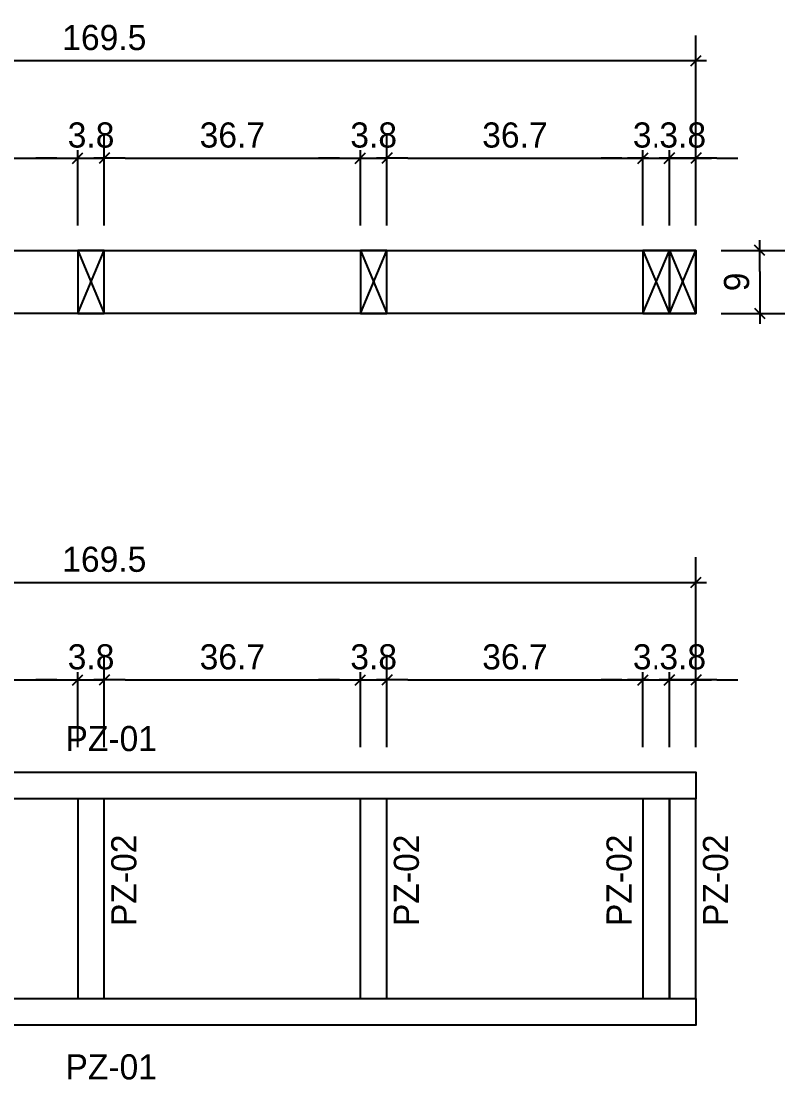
# Model space of a CAD drawing. Header units: millimetres. Extents: x 19458 to 19801, y 4351 to 4752.
# Drawn here: x 19606.058 to 19607.152, y 4507.309 to 4508.825 of the extents above; entities that cross this region are included whole.
import ezdxf

# ---------------------------------------------------------------- set-up
doc = ezdxf.new("R2010")
doc.units = ezdxf.units.MM
for name, color, linetype in [('0 @ 0.2', 7, 'Continuous'), ('PANELES PARED', 2, 'Continuous'), ('TEXTO @ 0.2', 2, 'Continuous')]:
    doc.layers.add(name, color=color, linetype=linetype)
doc.styles.add('century gothic', font='GOTHIC.TTF')
doc.dimstyles.new('ANOTATIVE CM SMCONSTRUCCIONES', dxfattribs={"dimscale": 0, "dimtxt": 0.18, "dimasz": 0.15, "dimexe": 0.18, "dimexo": 0.18, "dimgap": 0.07, "dimtad": 1, "dimdec": 1, "dimlfac": 100, "dimdsep": 46, "dimtxsty": 'century gothic', "dimblk1": 'FLECHA1', "dimblk2": 'FLECHA1', "dimsah": 1, "dimcen": 0.18, "dimdle": 0.075, "dimclrd": 1, "dimclre": 1, "dimclrt": 2, "dimaunit": 1, "dimadec": 0, "dimazin": 2, "dimtfac": 0.75, "dimtdec": 1, "dimtix": 1, "dimtmove": 2, "dimatfit": 3, "dimfxl": 0.09, "dimtvp": 1.5, "dimtfill": 1, "dimtolj": 1, "dimtzin": 0, "dimarcsym": 0})

# ---------------------------------------------------------------- blocks, each defined once
blk = doc.blocks.new('PL11')
at = {"layer": 'PANELES PARED'}
for points in [[(19479.1545, 4507.4583), (19479.1545, 4507.4963), (19480.8495, 4507.4963), (19480.8495, 4507.4583)], [(19479.1545, 4507.1723), (19479.1925, 4507.1723), (19479.1925, 4507.4583), (19479.1545, 4507.4583)], [(19479.5592, 4507.1723), (19479.5972, 4507.1723), (19479.5972, 4507.4583), (19479.5592, 4507.4583)], [(19479.964, 4507.1723), (19480.002, 4507.1723), (19480.002, 4507.4583), (19479.964, 4507.4583)], [(19480.3687, 4507.1723), (19480.4067, 4507.1723), (19480.4067, 4507.4583), (19480.3687, 4507.4583)], [(19480.7735, 4507.1723), (19480.8115, 4507.1723), (19480.8115, 4507.4583), (19480.7735, 4507.4583)], [(19480.8115, 4507.1723), (19480.8495, 4507.1723), (19480.8495, 4507.4583), (19480.8115, 4507.4583)], [(19479.1545, 4507.1343), (19479.1545, 4507.1723), (19480.8495, 4507.1723), (19480.8495, 4507.1343)]]:
    blk.add_lwpolyline(points, close=True, dxfattribs=at)
blk = doc.blocks.new('FLECHA1')
at = {"color": 1}
blk.add_line((-1, 0), (0.496, 0), dxfattribs=at)
at = {"color": 4}
blk.add_line((-0.246, -0.248), (0.248, 0.25), dxfattribs=at)
blk = doc.blocks.new('*D1025')
at = {"color": 1, "lineweight": -2, "transparency": 16777216}
for p, q in [((19607.061, 4508.4964), (19607.1522, 4508.4964)), ((19607.1162, 4508.4664), (19607.1162, 4508.4364)), ((19607.061, 4508.4064), (19607.1522, 4508.4064))]:
    blk.add_line(p, q, dxfattribs=at)
at = {"layer": 'Defpoints', "color": 0, "transparency": 16777216}
for p in [(19607.025, 4508.4964), (19607.025, 4508.4064), (19607.1162, 4508.4064)]:
    blk.add_point(p, dxfattribs=at)
at = {"color": 1, "lineweight": -2, "transparency": 16777216, "xscale": 0.03, "yscale": 0.03, "zscale": 0.03}
for p, rotation in [((19607.1162, 4508.4964), 90), ((19607.1162, 4508.4064), 270)]:
    blk.add_blockref('FLECHA1', p, dxfattribs=dict(at, rotation=rotation))
at = {"color": 2, "transparency": 16777216, "insert": (19607.0833, 4508.4514), "char_height": 0.036, "attachment_point": 5, "rotation": 90, "style": 'century gothic', "bg_fill": 3, "box_fill_scale": 1.1, "bg_fill_color": 256, "bg_fill_true_color": 13158600, "bg_fill_transparency": 0}
blk.add_mtext('\\A1;9', dxfattribs=at)
blk = doc.blocks.new('PZ1')
at = {"layer": 'PANELES PARED'}
for p, q in [((19503.9863, 4507.8495), (19504.0243, 4507.7595)), ((19503.9863, 4507.7595), (19504.0243, 4507.8495))]:
    blk.add_line(p, q, dxfattribs=at)
blk.add_lwpolyline([(19503.9863, 4507.7595), (19504.0243, 4507.7595), (19504.0243, 4507.8495), (19503.9863, 4507.8495)], close=True, dxfattribs=at)
blk = doc.blocks.new('*D1029')
at = {"color": 1, "lineweight": -2, "transparency": 16777216}
for p, q in [((19605.7728, 4508.5324), (19605.7728, 4508.6646)), ((19606.1395, 4508.5324), (19606.1395, 4508.6646)), ((19605.8028, 4508.6286), (19606.1095, 4508.6286))]:
    blk.add_line(p, q, dxfattribs=at)
at = {"layer": 'Defpoints', "color": 0, "transparency": 16777216}
for p in [(19606.1395, 4508.6286), (19605.7728, 4508.4964), (19606.1395, 4508.4964)]:
    blk.add_point(p, dxfattribs=at)
at = {"color": 1, "lineweight": -2, "transparency": 16777216, "xscale": 0.03, "yscale": 0.03, "zscale": 0.03, "rotation": 180}
blk.add_blockref('FLECHA1', (19605.7728, 4508.6286), dxfattribs=at)
at = {"color": 1, "lineweight": -2, "transparency": 16777216, "xscale": 0.03, "yscale": 0.03, "zscale": 0.03}
blk.add_blockref('FLECHA1', (19606.1395, 4508.6286), dxfattribs=at)
at = {"color": 2, "transparency": 16777216, "insert": (19605.9562, 4508.6615), "char_height": 0.036, "attachment_point": 5, "style": 'century gothic', "bg_fill": 3, "box_fill_scale": 1.1, "bg_fill_color": 256, "bg_fill_true_color": 13158600, "bg_fill_transparency": 0}
blk.add_mtext('\\A1;36.7', dxfattribs=at)
blk = doc.blocks.new('*D1030')
at = {"color": 1, "lineweight": -2, "transparency": 16777216}
for p, q in [((19606.1395, 4508.5324), (19606.1395, 4508.6646)), ((19606.1775, 4508.5324), (19606.1775, 4508.6646)), ((19606.1095, 4508.6286), (19606.0795, 4508.6286)), ((19606.1395, 4508.6286), (19606.1775, 4508.6286)), ((19606.2075, 4508.6286), (19606.2375, 4508.6286))]:
    blk.add_line(p, q, dxfattribs=at)
at = {"layer": 'Defpoints', "color": 0, "transparency": 16777216}
for p in [(19606.1775, 4508.6286), (19606.1395, 4508.4964), (19606.1775, 4508.4964)]:
    blk.add_point(p, dxfattribs=at)
at = {"color": 1, "lineweight": -2, "transparency": 16777216, "xscale": 0.03, "yscale": 0.03, "zscale": 0.03}
blk.add_blockref('FLECHA1', (19606.1395, 4508.6286), dxfattribs=at)
at = {"color": 1, "lineweight": -2, "transparency": 16777216, "xscale": 0.03, "yscale": 0.03, "zscale": 0.03, "rotation": 180}
blk.add_blockref('FLECHA1', (19606.1775, 4508.6286), dxfattribs=at)
at = {"color": 2, "transparency": 16777216, "insert": (19606.1585, 4508.6615), "char_height": 0.036, "attachment_point": 5, "style": 'century gothic', "bg_fill": 3, "box_fill_scale": 1.1, "bg_fill_color": 256, "bg_fill_true_color": 13158600, "bg_fill_transparency": 0}
blk.add_mtext('\\A1;3.8', dxfattribs=at)
blk = doc.blocks.new('*D1031')
at = {"color": 1, "lineweight": -2, "transparency": 16777216}
for p, q in [((19606.1775, 4508.5324), (19606.1775, 4508.6646)), ((19606.5443, 4508.5324), (19606.5443, 4508.6646)), ((19606.2075, 4508.6286), (19606.5143, 4508.6286))]:
    blk.add_line(p, q, dxfattribs=at)
at = {"layer": 'Defpoints', "color": 0, "transparency": 16777216}
for p in [(19606.5443, 4508.6286), (19606.1775, 4508.4964), (19606.5443, 4508.4964)]:
    blk.add_point(p, dxfattribs=at)
at = {"color": 1, "lineweight": -2, "transparency": 16777216, "xscale": 0.03, "yscale": 0.03, "zscale": 0.03, "rotation": 180}
blk.add_blockref('FLECHA1', (19606.1775, 4508.6286), dxfattribs=at)
at = {"color": 1, "lineweight": -2, "transparency": 16777216, "xscale": 0.03, "yscale": 0.03, "zscale": 0.03}
blk.add_blockref('FLECHA1', (19606.5443, 4508.6286), dxfattribs=at)
at = {"color": 2, "transparency": 16777216, "insert": (19606.3609, 4508.6615), "char_height": 0.036, "attachment_point": 5, "style": 'century gothic', "bg_fill": 3, "box_fill_scale": 1.1, "bg_fill_color": 256, "bg_fill_true_color": 13158600, "bg_fill_transparency": 0}
blk.add_mtext('\\A1;36.7', dxfattribs=at)
blk = doc.blocks.new('*D1032')
at = {"color": 1, "lineweight": -2, "transparency": 16777216}
for p, q in [((19606.5443, 4508.5324), (19606.5443, 4508.6646)), ((19606.5823, 4508.5324), (19606.5823, 4508.6646)), ((19606.5143, 4508.6286), (19606.4843, 4508.6286)), ((19606.5443, 4508.6286), (19606.5823, 4508.6286)), ((19606.6123, 4508.6286), (19606.6423, 4508.6286))]:
    blk.add_line(p, q, dxfattribs=at)
at = {"layer": 'Defpoints', "color": 0, "transparency": 16777216}
for p in [(19606.5823, 4508.6286), (19606.5443, 4508.4964), (19606.5823, 4508.4964)]:
    blk.add_point(p, dxfattribs=at)
at = {"color": 1, "lineweight": -2, "transparency": 16777216, "xscale": 0.03, "yscale": 0.03, "zscale": 0.03}
blk.add_blockref('FLECHA1', (19606.5443, 4508.6286), dxfattribs=at)
at = {"color": 1, "lineweight": -2, "transparency": 16777216, "xscale": 0.03, "yscale": 0.03, "zscale": 0.03, "rotation": 180}
blk.add_blockref('FLECHA1', (19606.5823, 4508.6286), dxfattribs=at)
at = {"color": 2, "transparency": 16777216, "insert": (19606.5633, 4508.6615), "char_height": 0.036, "attachment_point": 5, "style": 'century gothic', "bg_fill": 3, "box_fill_scale": 1.1, "bg_fill_color": 256, "bg_fill_true_color": 13158600, "bg_fill_transparency": 0}
blk.add_mtext('\\A1;3.8', dxfattribs=at)
blk = doc.blocks.new('*D1033')
at = {"color": 1, "lineweight": -2, "transparency": 16777216}
for p, q in [((19606.5823, 4508.5324), (19606.5823, 4508.6646)), ((19606.949, 4508.5324), (19606.949, 4508.6646)), ((19606.6123, 4508.6286), (19606.919, 4508.6286))]:
    blk.add_line(p, q, dxfattribs=at)
at = {"layer": 'Defpoints', "color": 0, "transparency": 16777216}
for p in [(19606.949, 4508.6286), (19606.5823, 4508.4964), (19606.949, 4508.4964)]:
    blk.add_point(p, dxfattribs=at)
at = {"color": 1, "lineweight": -2, "transparency": 16777216, "xscale": 0.03, "yscale": 0.03, "zscale": 0.03, "rotation": 180}
blk.add_blockref('FLECHA1', (19606.5823, 4508.6286), dxfattribs=at)
at = {"color": 1, "lineweight": -2, "transparency": 16777216, "xscale": 0.03, "yscale": 0.03, "zscale": 0.03}
blk.add_blockref('FLECHA1', (19606.949, 4508.6286), dxfattribs=at)
at = {"color": 2, "transparency": 16777216, "insert": (19606.7656, 4508.6615), "char_height": 0.036, "attachment_point": 5, "style": 'century gothic', "bg_fill": 3, "box_fill_scale": 1.1, "bg_fill_color": 256, "bg_fill_true_color": 13158600, "bg_fill_transparency": 0}
blk.add_mtext('\\A1;36.7', dxfattribs=at)
blk = doc.blocks.new('*D1034')
at = {"color": 1, "lineweight": -2, "transparency": 16777216}
for p, q in [((19606.949, 4508.5324), (19606.949, 4508.6646)), ((19606.987, 4508.5324), (19606.987, 4508.6646)), ((19606.919, 4508.6286), (19606.889, 4508.6286)), ((19606.949, 4508.6286), (19606.987, 4508.6286)), ((19607.017, 4508.6286), (19607.047, 4508.6286))]:
    blk.add_line(p, q, dxfattribs=at)
at = {"layer": 'Defpoints', "color": 0, "transparency": 16777216}
for p in [(19606.987, 4508.6286), (19606.949, 4508.4964), (19606.987, 4508.4964)]:
    blk.add_point(p, dxfattribs=at)
at = {"color": 1, "lineweight": -2, "transparency": 16777216, "xscale": 0.03, "yscale": 0.03, "zscale": 0.03}
blk.add_blockref('FLECHA1', (19606.949, 4508.6286), dxfattribs=at)
at = {"color": 1, "lineweight": -2, "transparency": 16777216, "xscale": 0.03, "yscale": 0.03, "zscale": 0.03, "rotation": 180}
blk.add_blockref('FLECHA1', (19606.987, 4508.6286), dxfattribs=at)
at = {"color": 2, "transparency": 16777216, "insert": (19606.968, 4508.6615), "char_height": 0.036, "attachment_point": 5, "style": 'century gothic', "bg_fill": 3, "box_fill_scale": 1.1, "bg_fill_color": 256, "bg_fill_true_color": 13158600, "bg_fill_transparency": 0}
blk.add_mtext('\\A1;3.8', dxfattribs=at)
blk = doc.blocks.new('*D1035')
at = {"color": 1, "lineweight": -2, "transparency": 16777216}
for p, q in [((19606.987, 4508.5324), (19606.987, 4508.6646)), ((19607.025, 4508.5324), (19607.025, 4508.6646)), ((19606.957, 4508.6286), (19606.927, 4508.6286)), ((19606.987, 4508.6286), (19607.025, 4508.6286)), ((19607.055, 4508.6286), (19607.085, 4508.6286))]:
    blk.add_line(p, q, dxfattribs=at)
at = {"layer": 'Defpoints', "color": 0, "transparency": 16777216}
for p in [(19607.025, 4508.6286), (19606.987, 4508.4964), (19607.025, 4508.4964)]:
    blk.add_point(p, dxfattribs=at)
at = {"color": 1, "lineweight": -2, "transparency": 16777216, "xscale": 0.03, "yscale": 0.03, "zscale": 0.03}
blk.add_blockref('FLECHA1', (19606.987, 4508.6286), dxfattribs=at)
at = {"color": 1, "lineweight": -2, "transparency": 16777216, "xscale": 0.03, "yscale": 0.03, "zscale": 0.03, "rotation": 180}
blk.add_blockref('FLECHA1', (19607.025, 4508.6286), dxfattribs=at)
at = {"color": 2, "transparency": 16777216, "insert": (19607.006, 4508.6615), "char_height": 0.036, "attachment_point": 5, "style": 'century gothic', "bg_fill": 3, "box_fill_scale": 1.1, "bg_fill_color": 256, "bg_fill_true_color": 13158600, "bg_fill_transparency": 0}
blk.add_mtext('\\A1;3.8', dxfattribs=at)
blk = doc.blocks.new('*D1036')
at = {"color": 1, "lineweight": -2, "transparency": 16777216}
for p, q in [((19605.33, 4508.5324), (19605.33, 4508.8042)), ((19607.025, 4508.5324), (19607.025, 4508.8042)), ((19605.36, 4508.7682), (19606.995, 4508.7682))]:
    blk.add_line(p, q, dxfattribs=at)
at = {"layer": 'Defpoints', "color": 0, "transparency": 16777216}
for p in [(19607.025, 4508.7682), (19605.33, 4508.4964), (19607.025, 4508.4964)]:
    blk.add_point(p, dxfattribs=at)
at = {"color": 1, "lineweight": -2, "transparency": 16777216, "xscale": 0.03, "yscale": 0.03, "zscale": 0.03, "rotation": 180}
blk.add_blockref('FLECHA1', (19605.33, 4508.7682), dxfattribs=at)
at = {"color": 1, "lineweight": -2, "transparency": 16777216, "xscale": 0.03, "yscale": 0.03, "zscale": 0.03}
blk.add_blockref('FLECHA1', (19607.025, 4508.7682), dxfattribs=at)
at = {"color": 2, "transparency": 16777216, "insert": (19606.1775, 4508.8011), "char_height": 0.036, "attachment_point": 5, "style": 'century gothic', "bg_fill": 3, "box_fill_scale": 1.1, "bg_fill_color": 256, "bg_fill_true_color": 13158600, "bg_fill_transparency": 0}
blk.add_mtext('\\A1;169.5', dxfattribs=at)
blk = doc.blocks.new('*D1040')
at = {"color": 1, "lineweight": -2, "transparency": 16777216}
for p, q in [((19605.7728, 4507.7853), (19605.7728, 4507.9174)), ((19606.1395, 4507.7853), (19606.1395, 4507.9174)), ((19605.8028, 4507.8814), (19606.1095, 4507.8814))]:
    blk.add_line(p, q, dxfattribs=at)
at = {"layer": 'Defpoints', "color": 0, "transparency": 16777216}
for p in [(19606.1395, 4507.8814), (19605.7728, 4507.7493), (19606.1395, 4507.7493)]:
    blk.add_point(p, dxfattribs=at)
at = {"color": 1, "lineweight": -2, "transparency": 16777216, "xscale": 0.03, "yscale": 0.03, "zscale": 0.03, "rotation": 180}
blk.add_blockref('FLECHA1', (19605.7728, 4507.8814), dxfattribs=at)
at = {"color": 1, "lineweight": -2, "transparency": 16777216, "xscale": 0.03, "yscale": 0.03, "zscale": 0.03}
blk.add_blockref('FLECHA1', (19606.1395, 4507.8814), dxfattribs=at)
at = {"color": 2, "transparency": 16777216, "insert": (19605.9562, 4507.9143), "char_height": 0.036, "attachment_point": 5, "style": 'century gothic', "bg_fill": 3, "box_fill_scale": 1.1, "bg_fill_color": 256, "bg_fill_true_color": 13158600, "bg_fill_transparency": 0}
blk.add_mtext('\\A1;36.7', dxfattribs=at)
blk = doc.blocks.new('*D1041')
at = {"color": 1, "lineweight": -2, "transparency": 16777216}
for p, q in [((19606.1395, 4507.7853), (19606.1395, 4507.9174)), ((19606.1775, 4507.7853), (19606.1775, 4507.9174)), ((19606.1095, 4507.8814), (19606.0795, 4507.8814)), ((19606.1395, 4507.8814), (19606.1775, 4507.8814)), ((19606.2075, 4507.8814), (19606.2375, 4507.8814))]:
    blk.add_line(p, q, dxfattribs=at)
at = {"layer": 'Defpoints', "color": 0, "transparency": 16777216}
for p in [(19606.1775, 4507.8814), (19606.1395, 4507.7493), (19606.1775, 4507.7493)]:
    blk.add_point(p, dxfattribs=at)
at = {"color": 1, "lineweight": -2, "transparency": 16777216, "xscale": 0.03, "yscale": 0.03, "zscale": 0.03}
blk.add_blockref('FLECHA1', (19606.1395, 4507.8814), dxfattribs=at)
at = {"color": 1, "lineweight": -2, "transparency": 16777216, "xscale": 0.03, "yscale": 0.03, "zscale": 0.03, "rotation": 180}
blk.add_blockref('FLECHA1', (19606.1775, 4507.8814), dxfattribs=at)
at = {"color": 2, "transparency": 16777216, "insert": (19606.1585, 4507.9143), "char_height": 0.036, "attachment_point": 5, "style": 'century gothic', "bg_fill": 3, "box_fill_scale": 1.1, "bg_fill_color": 256, "bg_fill_true_color": 13158600, "bg_fill_transparency": 0}
blk.add_mtext('\\A1;3.8', dxfattribs=at)
blk = doc.blocks.new('*D1042')
at = {"color": 1, "lineweight": -2, "transparency": 16777216}
for p, q in [((19606.1775, 4507.7853), (19606.1775, 4507.9174)), ((19606.5443, 4507.7853), (19606.5443, 4507.9174)), ((19606.2075, 4507.8814), (19606.5143, 4507.8814))]:
    blk.add_line(p, q, dxfattribs=at)
at = {"layer": 'Defpoints', "color": 0, "transparency": 16777216}
for p in [(19606.5443, 4507.8814), (19606.1775, 4507.7493), (19606.5443, 4507.7493)]:
    blk.add_point(p, dxfattribs=at)
at = {"color": 1, "lineweight": -2, "transparency": 16777216, "xscale": 0.03, "yscale": 0.03, "zscale": 0.03, "rotation": 180}
blk.add_blockref('FLECHA1', (19606.1775, 4507.8814), dxfattribs=at)
at = {"color": 1, "lineweight": -2, "transparency": 16777216, "xscale": 0.03, "yscale": 0.03, "zscale": 0.03}
blk.add_blockref('FLECHA1', (19606.5443, 4507.8814), dxfattribs=at)
at = {"color": 2, "transparency": 16777216, "insert": (19606.3609, 4507.9143), "char_height": 0.036, "attachment_point": 5, "style": 'century gothic', "bg_fill": 3, "box_fill_scale": 1.1, "bg_fill_color": 256, "bg_fill_true_color": 13158600, "bg_fill_transparency": 0}
blk.add_mtext('\\A1;36.7', dxfattribs=at)
blk = doc.blocks.new('*D1043')
at = {"color": 1, "lineweight": -2, "transparency": 16777216}
for p, q in [((19606.5443, 4507.7853), (19606.5443, 4507.9174)), ((19606.5823, 4507.7853), (19606.5823, 4507.9174)), ((19606.5143, 4507.8814), (19606.4843, 4507.8814)), ((19606.5443, 4507.8814), (19606.5823, 4507.8814)), ((19606.6123, 4507.8814), (19606.6423, 4507.8814))]:
    blk.add_line(p, q, dxfattribs=at)
at = {"layer": 'Defpoints', "color": 0, "transparency": 16777216}
for p in [(19606.5823, 4507.8814), (19606.5443, 4507.7493), (19606.5823, 4507.7493)]:
    blk.add_point(p, dxfattribs=at)
at = {"color": 1, "lineweight": -2, "transparency": 16777216, "xscale": 0.03, "yscale": 0.03, "zscale": 0.03}
blk.add_blockref('FLECHA1', (19606.5443, 4507.8814), dxfattribs=at)
at = {"color": 1, "lineweight": -2, "transparency": 16777216, "xscale": 0.03, "yscale": 0.03, "zscale": 0.03, "rotation": 180}
blk.add_blockref('FLECHA1', (19606.5823, 4507.8814), dxfattribs=at)
at = {"color": 2, "transparency": 16777216, "insert": (19606.5633, 4507.9143), "char_height": 0.036, "attachment_point": 5, "style": 'century gothic', "bg_fill": 3, "box_fill_scale": 1.1, "bg_fill_color": 256, "bg_fill_true_color": 13158600, "bg_fill_transparency": 0}
blk.add_mtext('\\A1;3.8', dxfattribs=at)
blk = doc.blocks.new('*D1044')
at = {"color": 1, "lineweight": -2, "transparency": 16777216}
for p, q in [((19606.5823, 4507.7853), (19606.5823, 4507.9174)), ((19606.949, 4507.7853), (19606.949, 4507.9174)), ((19606.6123, 4507.8814), (19606.919, 4507.8814))]:
    blk.add_line(p, q, dxfattribs=at)
at = {"layer": 'Defpoints', "color": 0, "transparency": 16777216}
for p in [(19606.949, 4507.8814), (19606.5823, 4507.7493), (19606.949, 4507.7493)]:
    blk.add_point(p, dxfattribs=at)
at = {"color": 1, "lineweight": -2, "transparency": 16777216, "xscale": 0.03, "yscale": 0.03, "zscale": 0.03, "rotation": 180}
blk.add_blockref('FLECHA1', (19606.5823, 4507.8814), dxfattribs=at)
at = {"color": 1, "lineweight": -2, "transparency": 16777216, "xscale": 0.03, "yscale": 0.03, "zscale": 0.03}
blk.add_blockref('FLECHA1', (19606.949, 4507.8814), dxfattribs=at)
at = {"color": 2, "transparency": 16777216, "insert": (19606.7656, 4507.9143), "char_height": 0.036, "attachment_point": 5, "style": 'century gothic', "bg_fill": 3, "box_fill_scale": 1.1, "bg_fill_color": 256, "bg_fill_true_color": 13158600, "bg_fill_transparency": 0}
blk.add_mtext('\\A1;36.7', dxfattribs=at)
blk = doc.blocks.new('*D1045')
at = {"color": 1, "lineweight": -2, "transparency": 16777216}
for p, q in [((19606.949, 4507.7853), (19606.949, 4507.9174)), ((19606.987, 4507.7853), (19606.987, 4507.9174)), ((19606.919, 4507.8814), (19606.889, 4507.8814)), ((19606.949, 4507.8814), (19606.987, 4507.8814)), ((19607.017, 4507.8814), (19607.047, 4507.8814))]:
    blk.add_line(p, q, dxfattribs=at)
at = {"layer": 'Defpoints', "color": 0, "transparency": 16777216}
for p in [(19606.987, 4507.8814), (19606.949, 4507.7493), (19606.987, 4507.7493)]:
    blk.add_point(p, dxfattribs=at)
at = {"color": 1, "lineweight": -2, "transparency": 16777216, "xscale": 0.03, "yscale": 0.03, "zscale": 0.03}
blk.add_blockref('FLECHA1', (19606.949, 4507.8814), dxfattribs=at)
at = {"color": 1, "lineweight": -2, "transparency": 16777216, "xscale": 0.03, "yscale": 0.03, "zscale": 0.03, "rotation": 180}
blk.add_blockref('FLECHA1', (19606.987, 4507.8814), dxfattribs=at)
at = {"color": 2, "transparency": 16777216, "insert": (19606.968, 4507.9143), "char_height": 0.036, "attachment_point": 5, "style": 'century gothic', "bg_fill": 3, "box_fill_scale": 1.1, "bg_fill_color": 256, "bg_fill_true_color": 13158600, "bg_fill_transparency": 0}
blk.add_mtext('\\A1;3.8', dxfattribs=at)
blk = doc.blocks.new('*D1046')
at = {"color": 1, "lineweight": -2, "transparency": 16777216}
for p, q in [((19606.987, 4507.7853), (19606.987, 4507.9174)), ((19607.025, 4507.7853), (19607.025, 4507.9174)), ((19606.957, 4507.8814), (19606.927, 4507.8814)), ((19606.987, 4507.8814), (19607.025, 4507.8814)), ((19607.055, 4507.8814), (19607.085, 4507.8814))]:
    blk.add_line(p, q, dxfattribs=at)
at = {"layer": 'Defpoints', "color": 0, "transparency": 16777216}
for p in [(19607.025, 4507.8814), (19606.987, 4507.7493), (19607.025, 4507.7493)]:
    blk.add_point(p, dxfattribs=at)
at = {"color": 1, "lineweight": -2, "transparency": 16777216, "xscale": 0.03, "yscale": 0.03, "zscale": 0.03}
blk.add_blockref('FLECHA1', (19606.987, 4507.8814), dxfattribs=at)
at = {"color": 1, "lineweight": -2, "transparency": 16777216, "xscale": 0.03, "yscale": 0.03, "zscale": 0.03, "rotation": 180}
blk.add_blockref('FLECHA1', (19607.025, 4507.8814), dxfattribs=at)
at = {"color": 2, "transparency": 16777216, "insert": (19607.006, 4507.9143), "char_height": 0.036, "attachment_point": 5, "style": 'century gothic', "bg_fill": 3, "box_fill_scale": 1.1, "bg_fill_color": 256, "bg_fill_true_color": 13158600, "bg_fill_transparency": 0}
blk.add_mtext('\\A1;3.8', dxfattribs=at)
blk = doc.blocks.new('*D1047')
at = {"color": 1, "lineweight": -2, "transparency": 16777216}
for p, q in [((19605.33, 4507.7853), (19605.33, 4508.0571)), ((19607.025, 4507.7853), (19607.025, 4508.0571)), ((19605.36, 4508.0211), (19606.995, 4508.0211))]:
    blk.add_line(p, q, dxfattribs=at)
at = {"layer": 'Defpoints', "color": 0, "transparency": 16777216}
for p in [(19607.025, 4508.0211), (19605.33, 4507.7493), (19607.025, 4507.7493)]:
    blk.add_point(p, dxfattribs=at)
at = {"color": 1, "lineweight": -2, "transparency": 16777216, "xscale": 0.03, "yscale": 0.03, "zscale": 0.03, "rotation": 180}
blk.add_blockref('FLECHA1', (19605.33, 4508.0211), dxfattribs=at)
at = {"color": 1, "lineweight": -2, "transparency": 16777216, "xscale": 0.03, "yscale": 0.03, "zscale": 0.03}
blk.add_blockref('FLECHA1', (19607.025, 4508.0211), dxfattribs=at)
at = {"color": 2, "transparency": 16777216, "insert": (19606.1775, 4508.054), "char_height": 0.036, "attachment_point": 5, "style": 'century gothic', "bg_fill": 3, "box_fill_scale": 1.1, "bg_fill_color": 256, "bg_fill_true_color": 13158600, "bg_fill_transparency": 0}
blk.add_mtext('\\A1;169.5', dxfattribs=at)

msp = doc.modelspace()

# ---------------------------------------------------------------- linework, layer by layer
at = {"layer": 'PANELES PARED'}
msp.add_lwpolyline([(19605.33, 4508.4964), (19607.025, 4508.4964), (19607.025, 4508.4064), (19605.33, 4508.4064)], close=True, dxfattribs=at)

# ---------------------------------------------------------------- block references
for name, p in [('PZ1', (102.1532, 0.6469)), ('PZ1', (102.558, 0.6469)), ('PZ1', (102.9627, 0.6469)), ('PL11', (126.1755, 0.253))]:
    msp.add_blockref(name, p)

# ---------------------------------------------------------------- texts
at = {"layer": 'TEXTO @ 0.2', "color": 2, "char_height": 0.036, "width": 0.095414, "attachment_point": 1, "rotation": 90, "style": 'century gothic'}
for insert in [(19606.1874, 4507.529), (19606.5921, 4507.529), (19606.8968, 4507.529), (19607.0349, 4507.529)]:
    msp.add_mtext('PZ-02 ', dxfattribs=dict(at, insert=insert))
at = {"layer": 'TEXTO @ 0.2', "color": 2, "insert": (19606.1218, 4507.3454), "char_height": 0.036, "width": 0.095414, "attachment_point": 1, "style": 'century gothic'}
msp.add_mtext('PZ-01 ', dxfattribs=at)

# ---------------------------------------------------------------- next in the draw order: dimensions: what is measured, and where the dimension line sits
at = {"layer": '0 @ 0.2'}
for base, p1, p2, picture, middle in [((19606.1395, 4508.6286), (19605.7728, 4508.4964), (19606.1395, 4508.4964), '*D1029', (19605.9562, 4508.6615)), ((19606.1395, 4507.8814), (19605.7728, 4507.7493), (19606.1395, 4507.7493), '*D1040', (19605.9562, 4507.9143))]:
    dim = msp.add_linear_dim(base=base, p1=p1, p2=p2, dimstyle='ANOTATIVE CM SMCONSTRUCCIONES', override={"dimscale": 0.2, "dimtix": 1, "dimtofl": 1, "dimtmove": 2, "dimatfit": 3}, dxfattribs=at)
    dim.commit()
    dim.dimension.update_dxf_attribs({"geometry": picture, "text_midpoint": middle})
dim = msp.add_linear_dim(base=(19607.1162, 4508.4064), p1=(19607.025, 4508.4964), p2=(19607.025, 4508.4064), angle=90, dimstyle='ANOTATIVE CM SMCONSTRUCCIONES', override={"dimscale": 0.2, "dimtix": 1, "dimtofl": 1, "dimtmove": 2, "dimatfit": 3}, dxfattribs=at)
dim.commit()
dim.dimension.update_dxf_attribs({"geometry": '*D1025', "text_midpoint": (19607.0833, 4508.4514)})

# ---------------------------------------------------------------- next in the draw order: block references
msp.add_blockref('PZ1', (103.0007, 0.6469))

# ---------------------------------------------------------------- next in the draw order: dimensions: what is measured, and where the dimension line sits
for base, p1, p2, picture, middle in [((19606.1775, 4508.6286), (19606.1395, 4508.4964), (19606.1775, 4508.4964), '*D1030', (19606.1585, 4508.6615)), ((19606.1775, 4507.8814), (19606.1395, 4507.7493), (19606.1775, 4507.7493), '*D1041', (19606.1585, 4507.9143))]:
    dim = msp.add_linear_dim(base=base, p1=p1, p2=p2, dimstyle='ANOTATIVE CM SMCONSTRUCCIONES', override={"dimscale": 0.2, "dimtix": 1, "dimtofl": 1, "dimtmove": 2, "dimatfit": 3}, dxfattribs=at)
    dim.commit()
    dim.dimension.update_dxf_attribs({"geometry": picture, "text_midpoint": middle})

# ---------------------------------------------------------------- next in the draw order: dimensions: what is measured, and where the dimension line sits
for base, p1, p2, picture, middle in [((19606.5443, 4508.6286), (19606.1775, 4508.4964), (19606.5443, 4508.4964), '*D1031', (19606.3609, 4508.6615)), ((19606.5443, 4507.8814), (19606.1775, 4507.7493), (19606.5443, 4507.7493), '*D1042', (19606.3609, 4507.9143))]:
    dim = msp.add_linear_dim(base=base, p1=p1, p2=p2, dimstyle='ANOTATIVE CM SMCONSTRUCCIONES', override={"dimscale": 0.2, "dimtix": 1, "dimtofl": 1, "dimtmove": 2, "dimatfit": 3}, dxfattribs=at)
    dim.commit()
    dim.dimension.update_dxf_attribs({"geometry": picture, "text_midpoint": middle})

# ---------------------------------------------------------------- next in the draw order: dimensions: what is measured, and where the dimension line sits
for base, p1, p2, picture, middle in [((19606.5823, 4508.6286), (19606.5443, 4508.4964), (19606.5823, 4508.4964), '*D1032', (19606.5633, 4508.6615)), ((19606.5823, 4507.8814), (19606.5443, 4507.7493), (19606.5823, 4507.7493), '*D1043', (19606.5633, 4507.9143))]:
    dim = msp.add_linear_dim(base=base, p1=p1, p2=p2, dimstyle='ANOTATIVE CM SMCONSTRUCCIONES', override={"dimscale": 0.2, "dimtix": 1, "dimtofl": 1, "dimtmove": 2, "dimatfit": 3}, dxfattribs=at)
    dim.commit()
    dim.dimension.update_dxf_attribs({"geometry": picture, "text_midpoint": middle})

# ---------------------------------------------------------------- next in the draw order: dimensions: what is measured, and where the dimension line sits
for base, p1, p2, picture, middle in [((19606.949, 4508.6286), (19606.5823, 4508.4964), (19606.949, 4508.4964), '*D1033', (19606.7656, 4508.6615)), ((19606.949, 4507.8814), (19606.5823, 4507.7493), (19606.949, 4507.7493), '*D1044', (19606.7656, 4507.9143))]:
    dim = msp.add_linear_dim(base=base, p1=p1, p2=p2, dimstyle='ANOTATIVE CM SMCONSTRUCCIONES', override={"dimscale": 0.2, "dimtix": 1, "dimtofl": 1, "dimtmove": 2, "dimatfit": 3}, dxfattribs=at)
    dim.commit()
    dim.dimension.update_dxf_attribs({"geometry": picture, "text_midpoint": middle})

# ---------------------------------------------------------------- next in the draw order: dimensions: what is measured, and where the dimension line sits
for base, p1, p2, picture, middle in [((19606.987, 4508.6286), (19606.949, 4508.4964), (19606.987, 4508.4964), '*D1034', (19606.968, 4508.6615)), ((19606.987, 4507.8814), (19606.949, 4507.7493), (19606.987, 4507.7493), '*D1045', (19606.968, 4507.9143))]:
    dim = msp.add_linear_dim(base=base, p1=p1, p2=p2, dimstyle='ANOTATIVE CM SMCONSTRUCCIONES', override={"dimscale": 0.2, "dimtix": 1, "dimtofl": 1, "dimtmove": 2, "dimatfit": 3}, dxfattribs=at)
    dim.commit()
    dim.dimension.update_dxf_attribs({"geometry": picture, "text_midpoint": middle})

# ---------------------------------------------------------------- next in the draw order: dimensions: what is measured, and where the dimension line sits
for base, p1, p2, picture, middle in [((19607.025, 4508.6286), (19606.987, 4508.4964), (19607.025, 4508.4964), '*D1035', (19607.006, 4508.6615)), ((19607.025, 4507.8814), (19606.987, 4507.7493), (19607.025, 4507.7493), '*D1046', (19607.006, 4507.9143))]:
    dim = msp.add_linear_dim(base=base, p1=p1, p2=p2, dimstyle='ANOTATIVE CM SMCONSTRUCCIONES', override={"dimscale": 0.2, "dimtix": 1, "dimtofl": 1, "dimtmove": 2, "dimatfit": 3}, dxfattribs=at)
    dim.commit()
    dim.dimension.update_dxf_attribs({"geometry": picture, "text_midpoint": middle})

# ---------------------------------------------------------------- next in the draw order: dimensions: what is measured, and where the dimension line sits
for base, p1, p2, picture, middle in [((19607.025, 4508.7682), (19605.33, 4508.4964), (19607.025, 4508.4964), '*D1036', (19606.1775, 4508.8011)), ((19607.025, 4508.0211), (19605.33, 4507.7493), (19607.025, 4507.7493), '*D1047', (19606.1775, 4508.054))]:
    dim = msp.add_linear_dim(base=base, p1=p1, p2=p2, dimstyle='ANOTATIVE CM SMCONSTRUCCIONES', override={"dimscale": 0.2, "dimtix": 1, "dimtofl": 1, "dimtmove": 2, "dimatfit": 3}, dxfattribs=at)
    dim.commit()
    dim.dimension.update_dxf_attribs({"geometry": picture, "text_midpoint": middle})

# ---------------------------------------------------------------- next in the draw order: texts
at = {"layer": 'TEXTO @ 0.2', "color": 2, "insert": (19606.1218, 4507.8155), "char_height": 0.036, "width": 0.095414, "attachment_point": 1, "style": 'century gothic'}
msp.add_mtext('PZ-01 ', dxfattribs=at)

doc.saveas('drawing.dxf')
